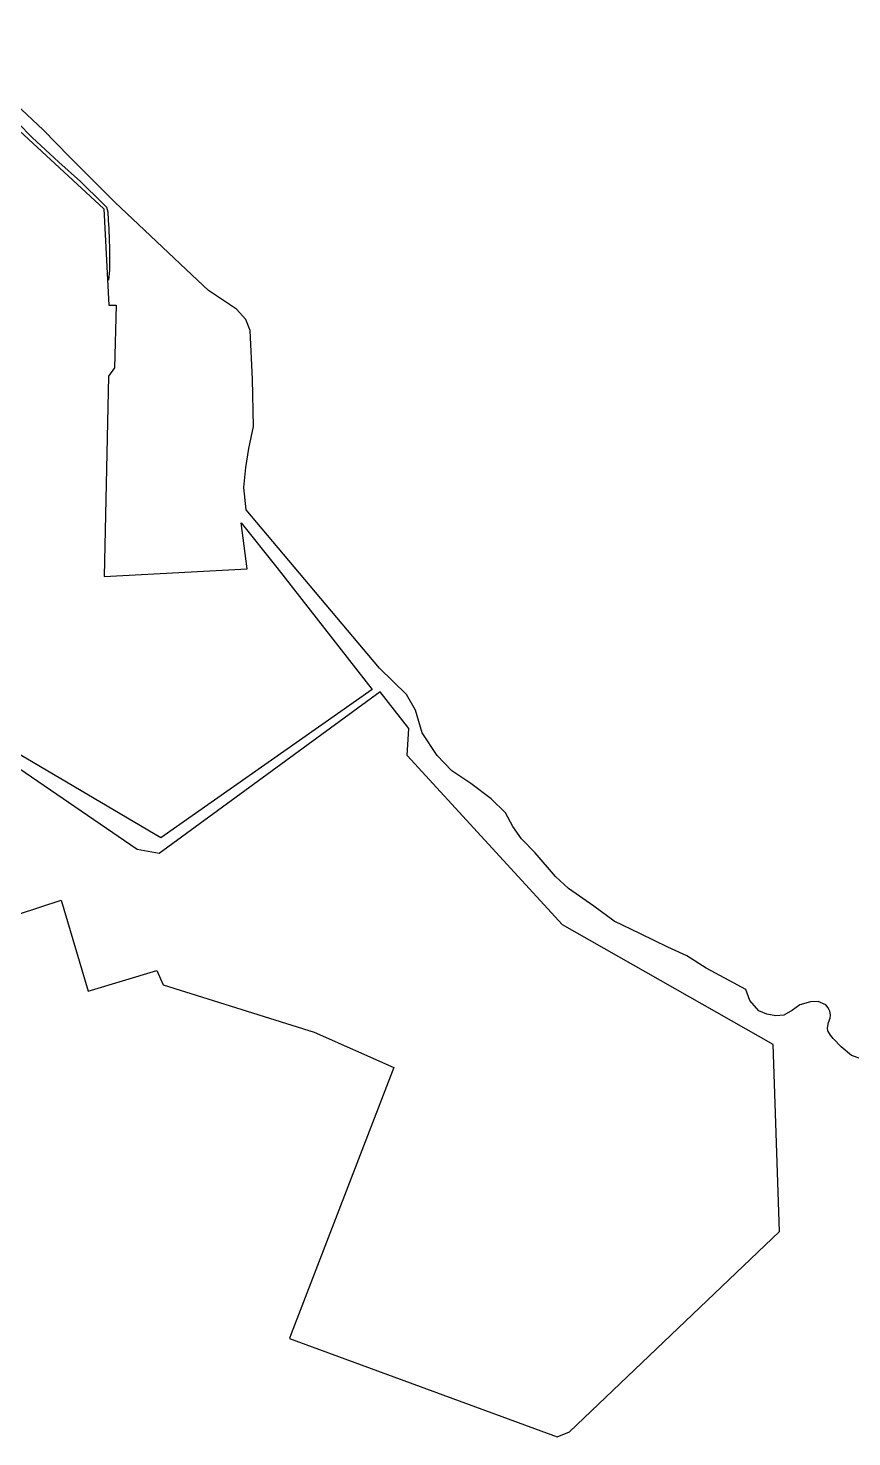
# Model space of a CAD drawing. Header units: metres. Extents: x 11276530 to 11306586, y 355867 to 367650.
# Drawn here: x 11296158 to 11298211, y 357593 to 361105 of the extents above; entities that cross this region are included whole.
import ezdxf

# ---------------------------------------------------------------- set-up
doc = ezdxf.new("R2010")
doc.units = ezdxf.units.M
for name, color, linetype in [('HIGHWAY_SERVICE', 8, 'Continuous'), ('LANDUSE', 2, 'Continuous'), ('WATERWAY_RIVER', 5, 'Continuous')]:
    doc.layers.add(name, color=color, linetype=linetype)

msp = doc.modelspace()

# ---------------------------------------------------------------- linework, layer by layer
at = {"layer": 'HIGHWAY_SERVICE'}
msp.add_lwpolyline([(11296132.1, 360868.8), (11296167.1, 360832.9), (11296233.7, 360771.4), (11296287.7, 360722.6), (11296342.8, 360668.9), (11296352.6, 360658.5), (11296356, 360647.6), (11296357.1, 360626), (11296358.3, 360605.3), (11296359.8, 360576.9), (11296360.6, 360558.4), (11296360.7, 360530.3), (11296360, 360501.8), (11296358.2, 360476.4)], dxfattribs=at)
at = {"layer": 'LANDUSE'}
for points in [[(11295969.8, 361002.5), (11296346.6, 360654.5), (11296358.3, 360414.6), (11296377.2, 360414.3), (11296372.8, 360258.6), (11296357.8, 360237.7), (11296346.7, 359737.8), (11296703.6, 359756.6), (11296689, 359871.6), (11296777.7, 359760.6), (11297015.7, 359455.7), (11296488.3, 359086.4), (11295767.8, 359510.9)], [(11295861.3, 358806.7), (11296239.9, 358930.7), (11296307.1, 358704.1), (11296478.6, 358755.1), (11296494.4, 358719.4), (11296870.7, 358601.3), (11297069.4, 358513.3), (11296813.2, 357849.4), (11296808.9, 357838.1), (11297476.3, 357592.6), (11297507.5, 357605.3), (11298031.3, 358104.5), (11298015.2, 358570.9), (11297490, 358869.4), (11297102.7, 359291.2), (11297106.8, 359359.1), (11297035.1, 359450.1), (11296484.6, 359047), (11296429.7, 359057.4), (11296072.7, 359301)]]:
    msp.add_lwpolyline(points, dxfattribs=at)
at = {"layer": 'WATERWAY_RIVER'}
msp.add_lwpolyline([(11298251.5, 358529.1), (11298210.6, 358543.2), (11298184.6, 358565), (11298164.7, 358585.9), (11298158.4, 358594.1), (11298151.8, 358605.3), (11298151, 358611.3), (11298151.4, 358616.7), (11298152.9, 358626), (11298157.1, 358636.9), (11298158.2, 358645), (11298156.8, 358654.3), (11298152.4, 358662.2), (11298146.4, 358670.1), (11298127.1, 358678.3), (11298107.9, 358677), (11298081.6, 358669.8), (11298063.1, 358656.1), (11298042.2, 358643.6), (11298021.6, 358642.6), (11297999.8, 358646.2), (11297979.2, 358654.5), (11297957.1, 358680.2), (11297946.9, 358707.7), (11297905.1, 358730.4), (11297848.4, 358761.4), (11297800, 358791.9), (11297752.2, 358813.4), (11297684.2, 358846.8), (11297619.1, 358878.7), (11297568.3, 358915.9), (11297504.8, 358959.5), (11297472.2, 358989.9), (11297421.5, 359048.4), (11297387.8, 359084.1), (11297366.4, 359114.1), (11297347.9, 359148.7), (11297311.8, 359183.8), (11297261.3, 359221.9), (11297214.2, 359253.5), (11297177.8, 359291.1), (11297140.2, 359347.8), (11297123, 359404.5), (11297101.3, 359443.6), (11297033.3, 359509.7), (11296701.1, 359903.7), (11296695.3, 359959.9), (11296700.2, 360009.4), (11296708, 360056.9), (11296719.1, 360111.6), (11296717.3, 360229.8), (11296710.9, 360351.3), (11296700, 360379.1), (11296677.1, 360404.6), (11296606.8, 360451.1), (11296551.3, 360503), (11296373.5, 360671), (11296260.7, 360784.5), (11296194.6, 360851.3), (11295923.8, 361105.2)], dxfattribs=at)

doc.saveas('drawing.dxf')
